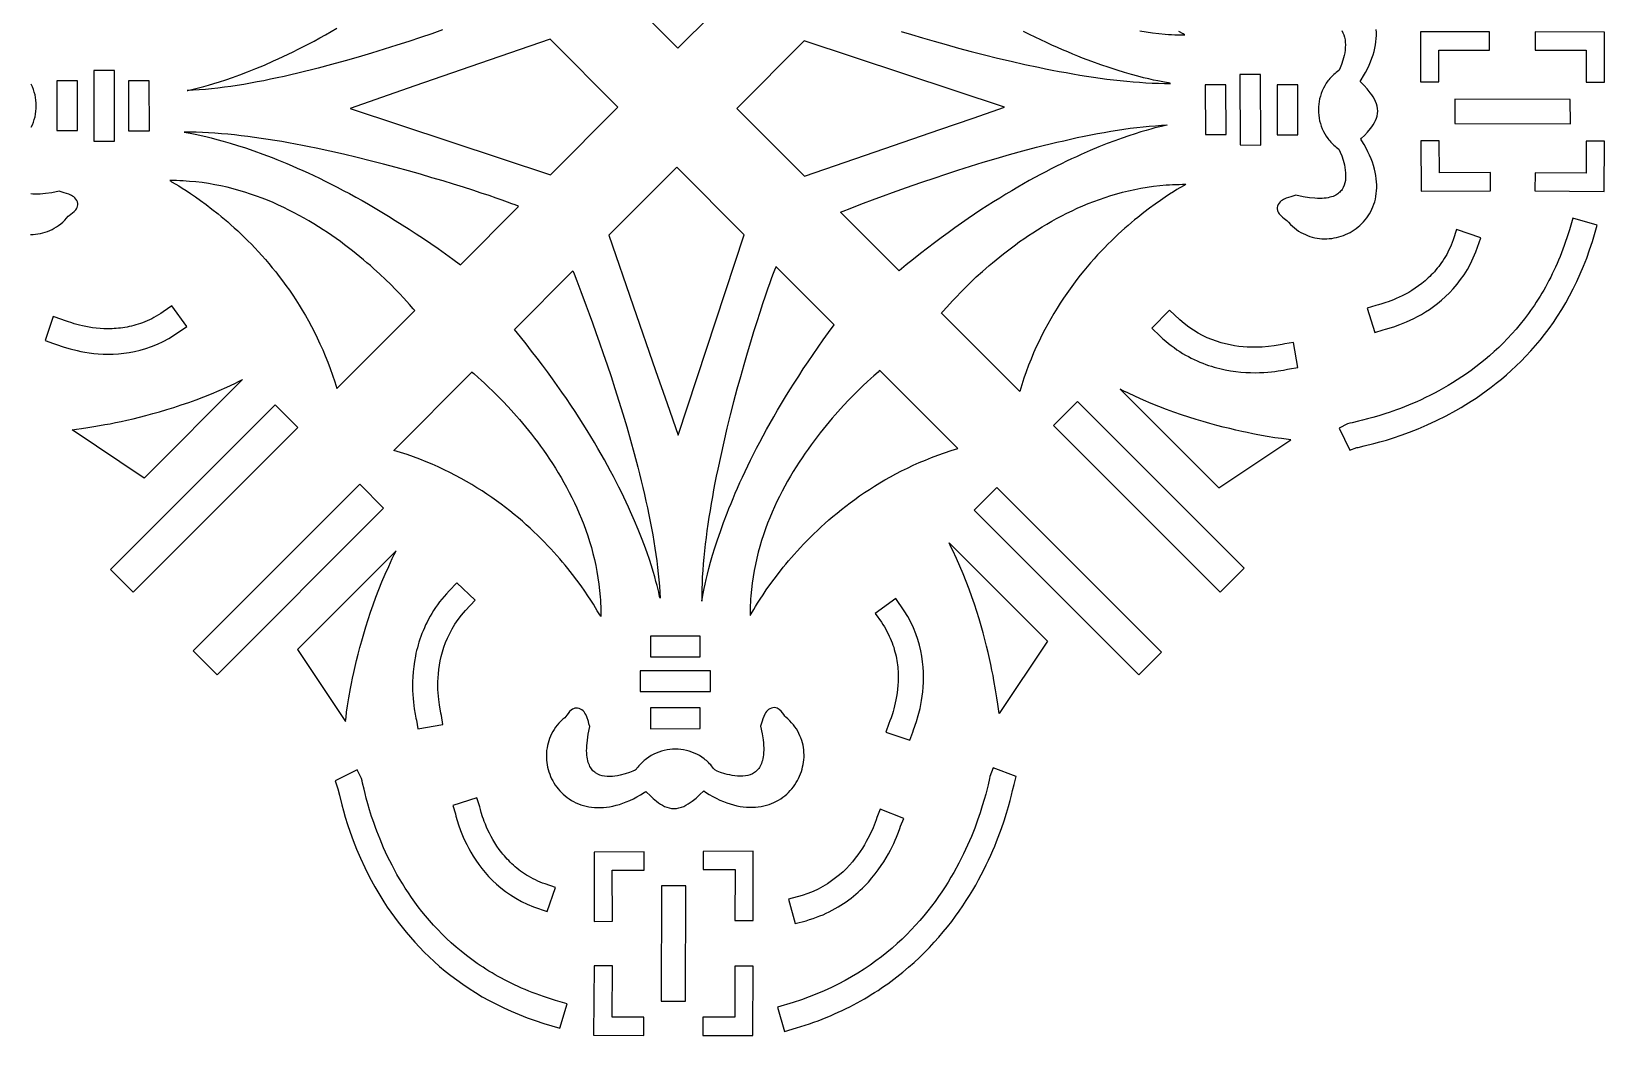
# Model space of a CAD drawing. Extents: x -410 to 410, y -1070 to 1070.
# Drawn here: x -109 to 156.5, y -156.5 to 12.9 of the extents above; entities that cross this region are included whole.
import ezdxf

# ---------------------------------------------------------------- set-up
doc = ezdxf.new("R2010")
doc.units = 0
doc.header["$MEASUREMENT"] = 0
doc.layers.add('LAYER_1', color=18, linetype='CONTINUOUS')

msp = doc.modelspace()

# ---------------------------------------------------------------- linework, layer by layer
at = {"layer": 'LAYER_1'}
for points in [[(-11.29, 21.41), (0.1, 10.03), (11.55, 21.48), (7.45, 33.41), (3.69, 44.29), (1.74, 49.9), (-0.12, 55.22)], [(-21.41, -11.29), (-10.03, 0.1), (-21.48, 11.55), (-33.41, 7.45), (-44.29, 3.69), (-49.9, 1.74), (-55.22, -0.12)], [(21.41, 11.29), (10.03, -0.1), (21.48, -11.55), (33.41, -7.45), (44.29, -3.69), (49.9, -1.74), (55.22, 0.12)], [(137.08, 9.73), (137.07, 12.81), (125.39, 12.82), (125.42, 4.36), (128.49, 4.36), (128.48, 9.74)], [(156.46, 12.76), (144.78, 12.79), (144.78, 9.72), (153.39, 9.69), (153.39, 4.31), (156.47, 4.3)], [(-98.44, -5.61), (-94.95, -5.61), (-94.97, 6.27), (-98.46, 6.28)], [(98.44, 5.61), (94.95, 5.61), (94.97, -6.27), (98.46, -6.28)], [(-101.23, 4.54), (-104.73, 4.55), (-104.71, -3.85), (-101.22, -3.86)], [(-92.59, -3.88), (-89.09, -3.88), (-89.11, 4.52), (-92.6, 4.52)], [(92.59, 3.88), (89.09, 3.88), (89.11, -4.52), (92.6, -4.52)], [(101.23, -4.54), (104.73, -4.55), (104.71, 3.85), (101.22, 3.86)], [(131.22, -2.67), (150.7, -2.71), (150.69, 1.39), (131.21, 1.43)], [(-83.21, -4.12), (-83.11, -4.14), (-82.91, -4.18), (-82.19, -4.31), (-81.07, -4.53), (-80.37, -4.68), (-79.57, -4.86), (-78.67, -5.07), (-77.69, -5.33), (-76.62, -5.62), (-75.45, -5.96), (-74.21, -6.34), (-72.87, -6.77), (-71.46, -7.26), (-69.96, -7.8), (-68.39, -8.39), (-67.58, -8.72), (-66.74, -9.06), (-65.89, -9.41), (-65.02, -9.78), (-64.13, -10.17), (-63.22, -10.57), (-62.29, -11), (-61.35, -11.44), (-60.39, -11.9), (-59.41, -12.37), (-58.41, -12.87), (-57.4, -13.39), (-56.38, -13.93), (-55.33, -14.48), (-54.27, -15.06), (-53.19, -15.66), (-52.1, -16.28), (-51, -16.92), (-49.87, -17.59), (-48.74, -18.28), (-47.59, -18.99), (-46.42, -19.72), (-45.24, -20.48), (-44.05, -21.26), (-42.84, -22.07), (-41.62, -22.9), (-40.38, -23.75), (-39.14, -24.64), (-37.88, -25.54), (-36.6, -26.48), (-26.78, -16.65), (-26.98, -16.55), (-27.37, -16.39), (-27.93, -16.18), (-28.66, -15.91), (-29.55, -15.59), (-30.59, -15.22), (-31.77, -14.82), (-33.09, -14.38), (-34.53, -13.91), (-36.09, -13.41), (-37.77, -12.88), (-39.54, -12.34), (-41.4, -11.79), (-43.35, -11.22), (-45.37, -10.65), (-47.46, -10.07), (-49.61, -9.5), (-51.81, -8.93), (-54.05, -8.38), (-56.33, -7.84), (-58.63, -7.32), (-60.95, -6.82), (-62.11, -6.58), (-63.27, -6.35), (-64.44, -6.13), (-65.6, -5.92), (-66.76, -5.71), (-67.92, -5.52), (-69.07, -5.33), (-70.22, -5.16), (-71.36, -5), (-72.5, -4.85), (-73.62, -4.71), (-74.74, -4.58), (-75.85, -4.47), (-76.94, -4.38), (-78.02, -4.29), (-79.09, -4.22), (-80.15, -4.17), (-81.18, -4.14), (-82.21, -4.12)], [(82.69, -2.9), (82.6, -2.93), (82.4, -2.98), (81.69, -3.14), (80.58, -3.41), (79.89, -3.6), (79.1, -3.82), (78.22, -4.07), (77.25, -4.37), (76.19, -4.72), (75.05, -5.11), (73.82, -5.55), (72.52, -6.05), (71.13, -6.6), (69.67, -7.21), (68.13, -7.89), (67.34, -8.25), (66.52, -8.63), (65.69, -9.02), (64.84, -9.43), (63.97, -9.86), (63.09, -10.31), (62.19, -10.78), (61.27, -11.26), (60.34, -11.77), (59.39, -12.29), (58.42, -12.84), (57.44, -13.4), (56.45, -13.99), (55.43, -14.6), (54.41, -15.22), (53.37, -15.88), (52.31, -16.55), (51.24, -17.24), (50.16, -17.96), (49.06, -18.7), (47.95, -19.47), (46.83, -20.26), (45.7, -21.07), (44.55, -21.91), (43.39, -22.77), (42.21, -23.66), (41.03, -24.58), (39.83, -25.52), (38.63, -26.48), (37.41, -27.48), (27.51, -17.61), (27.99, -17.43), (29.17, -16.97), (30.99, -16.27), (33.39, -15.37), (34.78, -14.86), (36.29, -14.31), (37.91, -13.73), (39.63, -13.12), (41.44, -12.49), (43.34, -11.85), (45.32, -11.19), (47.36, -10.53), (49.47, -9.86), (51.62, -9.2), (53.83, -8.54), (56.06, -7.9), (58.33, -7.27), (60.61, -6.67), (61.76, -6.38), (62.91, -6.09), (64.06, -5.82), (65.21, -5.55), (66.35, -5.29), (67.5, -5.04), (68.64, -4.8), (69.78, -4.57), (70.91, -4.35), (72.03, -4.15), (73.15, -3.95), (74.26, -3.78), (75.36, -3.61), (76.44, -3.46), (77.52, -3.32), (78.59, -3.21), (79.63, -3.1), (80.67, -3.02), (81.69, -2.95)], [(128.56, -5.59), (125.49, -5.6), (125.55, -14.06), (137.23, -14.02), (137.21, -10.94), (128.6, -10.97)], [(144.74, -10.96), (144.73, -14.03), (156.41, -14.12), (156.44, -5.66), (153.36, -5.64), (153.35, -11.02)], [(11.29, -21.41), (-0.1, -10.03), (-11.55, -21.48), (-7.45, -33.41), (-3.69, -44.29), (-1.74, -49.9), (0.12, -55.22)], [(-57.47, -47.34), (-44.3, -34.18), (-44.39, -34.09), (-44.57, -33.89), (-45.21, -33.17), (-45.67, -32.66), (-46.22, -32.06), (-46.85, -31.39), (-47.57, -30.64), (-48.37, -29.83), (-49.25, -28.97), (-50.22, -28.06), (-51.26, -27.11), (-51.8, -26.63), (-52.37, -26.13), (-52.96, -25.64), (-53.56, -25.13), (-54.18, -24.63), (-54.82, -24.12), (-55.48, -23.6), (-56.16, -23.09), (-56.85, -22.58), (-57.56, -22.07), (-58.28, -21.56), (-59.03, -21.06), (-59.79, -20.56), (-60.56, -20.06), (-61.35, -19.57), (-62.16, -19.09), (-62.98, -18.61), (-63.82, -18.15), (-64.67, -17.7), (-65.54, -17.25), (-66.42, -16.82), (-67.31, -16.4), (-68.22, -16), (-69.15, -15.61), (-70.08, -15.24), (-71.04, -14.89), (-72, -14.55), (-72.98, -14.23), (-73.97, -13.93), (-74.97, -13.66), (-75.98, -13.4), (-77.01, -13.17), (-78.05, -12.97), (-79.1, -12.79), (-80.16, -12.63), (-81.23, -12.5), (-82.32, -12.41), (-82.86, -12.37), (-83.41, -12.33), (-83.96, -12.31), (-84.52, -12.29), (-85.07, -12.29), (-85.63, -12.29), (-85.55, -12.35), (-85.35, -12.47), (-84.64, -12.89), (-84.14, -13.19), (-83.56, -13.55), (-82.89, -13.98), (-82.14, -14.47), (-81.33, -15.02), (-80.45, -15.64), (-79.51, -16.32), (-78.53, -17.08), (-77.49, -17.89), (-76.96, -18.33), (-76.42, -18.78), (-75.87, -19.25), (-75.32, -19.74), (-74.76, -20.24), (-74.19, -20.76), (-73.61, -21.3), (-73.04, -21.86), (-72.45, -22.43), (-71.87, -23.03), (-71.28, -23.64), (-70.69, -24.27), (-70.11, -24.92), (-69.52, -25.58), (-68.93, -26.27), (-68.35, -26.97), (-67.76, -27.69), (-67.18, -28.43), (-66.61, -29.19), (-66.04, -29.97), (-65.47, -30.77), (-64.91, -31.58), (-64.36, -32.42), (-63.82, -33.27), (-63.28, -34.15), (-62.76, -35.04), (-62.24, -35.96), (-61.74, -36.89), (-61.24, -37.85), (-60.76, -38.82), (-60.3, -39.81), (-59.84, -40.83), (-59.41, -41.86), (-58.98, -42.92), (-58.58, -43.99), (-58.19, -45.09), (-57.82, -46.2)], [(57.78, -47.85), (44.56, -34.63), (44.65, -34.55), (44.83, -34.35), (45.47, -33.63), (45.93, -33.12), (46.47, -32.53), (47.1, -31.86), (47.82, -31.11), (48.62, -30.31), (49.5, -29.45), (50.45, -28.54), (51.49, -27.6), (52.04, -27.12), (52.6, -26.63), (53.19, -26.13), (53.79, -25.63), (54.41, -25.12), (55.05, -24.62), (55.7, -24.11), (56.37, -23.6), (57.06, -23.09), (57.77, -22.58), (58.5, -22.08), (59.24, -21.57), (59.99, -21.08), (60.77, -20.58), (61.55, -20.1), (62.36, -19.62), (63.18, -19.15), (64.01, -18.69), (64.86, -18.24), (65.73, -17.8), (66.61, -17.37), (67.5, -16.96), (68.41, -16.56), (69.33, -16.17), (70.27, -15.8), (71.22, -15.45), (72.18, -15.12), (73.16, -14.81), (74.15, -14.51), (75.15, -14.24), (76.16, -13.99), (77.19, -13.77), (78.23, -13.56), (79.27, -13.39), (80.34, -13.24), (81.41, -13.11), (82.49, -13.02), (83.04, -12.98), (83.59, -12.95), (84.14, -12.93), (84.69, -12.92), (85.25, -12.91), (85.81, -12.91), (85.72, -12.98), (85.53, -13.1), (84.82, -13.51), (84.32, -13.81), (83.73, -14.17), (83.07, -14.6), (82.32, -15.08), (81.51, -15.63), (80.64, -16.25), (79.7, -16.93), (78.72, -17.67), (77.69, -18.49), (77.16, -18.92), (76.62, -19.37), (76.08, -19.84), (75.52, -20.32), (74.96, -20.82), (74.4, -21.34), (73.82, -21.88), (73.25, -22.44), (72.67, -23.01), (72.09, -23.6), (71.5, -24.21), (70.92, -24.83), (70.33, -25.48), (69.75, -26.14), (69.16, -26.82), (68.58, -27.53), (68, -28.24), (67.42, -28.98), (66.85, -29.74), (66.28, -30.52), (65.72, -31.31), (65.17, -32.13), (64.62, -32.96), (64.08, -33.81), (63.55, -34.69), (63.02, -35.58), (62.51, -36.49), (62.01, -37.42), (61.52, -38.37), (61.05, -39.35), (60.58, -40.34), (60.13, -41.35), (59.7, -42.38), (59.28, -43.44), (58.88, -44.51), (58.5, -45.6), (58.13, -46.72)], [(111.68, -54.01), (113.5, -57.75), (114.69, -57.32), (114.89, -57.27), (115.93, -57.03), (117.54, -56.64), (118.55, -56.36), (119.66, -56.04), (120.87, -55.66), (122.17, -55.22), (123.56, -54.71), (125.02, -54.13), (126.55, -53.48), (128.13, -52.75), (129.75, -51.94), (131.4, -51.04), (132.25, -50.55), (133.09, -50.04), (133.94, -49.51), (134.8, -48.95), (135.65, -48.36), (136.5, -47.75), (137.36, -47.12), (138.21, -46.46), (139.06, -45.77), (139.9, -45.05), (140.74, -44.3), (141.57, -43.52), (142.4, -42.72), (143.21, -41.88), (144.01, -41.01), (144.81, -40.12), (145.59, -39.18), (146.35, -38.22), (147.1, -37.23), (147.83, -36.2), (148.55, -35.13), (149.24, -34.04), (149.92, -32.91), (150.57, -31.74), (151.2, -30.53), (151.8, -29.3), (152.38, -28.02), (152.94, -26.71), (153.46, -25.36), (153.96, -23.97), (154.43, -22.54), (155.24, -19.81), (151.12, -18.6), (150.54, -20.58), (150.34, -21.25), (150.13, -21.91), (149.91, -22.57), (149.68, -23.21), (149.45, -23.84), (149.21, -24.47), (148.97, -25.08), (148.72, -25.69), (148.46, -26.29), (148.2, -26.88), (147.93, -27.46), (147.66, -28.03), (147.38, -28.59), (147.09, -29.14), (146.8, -29.69), (146.51, -30.23), (146.21, -30.75), (145.9, -31.27), (145.59, -31.79), (145.28, -32.29), (144.96, -32.78), (144.64, -33.27), (144.31, -33.75), (143.98, -34.22), (143.65, -34.68), (142.96, -35.6), (142.26, -36.47), (141.55, -37.32), (140.83, -38.14), (140.1, -38.93), (139.36, -39.69), (138.61, -40.42), (137.85, -41.13), (137.08, -41.81), (136.31, -42.47), (135.54, -43.1), (134.76, -43.71), (133.97, -44.29), (133.19, -44.85), (132.41, -45.39), (131.62, -45.9), (130.84, -46.39), (130.06, -46.86), (129.29, -47.31), (128.52, -47.73), (127.76, -48.14), (127, -48.53), (126.26, -48.89), (125.52, -49.24), (124.79, -49.57), (124.08, -49.88), (123.38, -50.17), (122.7, -50.45), (122.03, -50.71), (121.37, -50.95), (120.74, -51.18), (120.12, -51.39), (119.54, -51.59), (118.4, -51.94), (117.37, -52.24), (116.45, -52.49), (115.63, -52.7), (114.94, -52.87), (113.89, -53.11), (113.5, -53.2), (113.12, -53.32)], [(131.5, -20.55), (130.91, -22.29), (130.75, -22.73), (130.58, -23.15), (130.41, -23.56), (130.22, -23.96), (130.03, -24.35), (129.83, -24.72), (129.62, -25.09), (129.41, -25.44), (129.19, -25.79), (128.96, -26.12), (128.73, -26.44), (128.5, -26.76), (128.25, -27.06), (128.01, -27.36), (127.76, -27.65), (127.5, -27.93), (127.24, -28.2), (126.98, -28.46), (126.72, -28.71), (126.45, -28.95), (126.18, -29.19), (125.91, -29.42), (125.64, -29.63), (125.08, -30.06), (124.52, -30.44), (123.97, -30.8), (123.42, -31.13), (122.88, -31.43), (122.34, -31.71), (121.83, -31.96), (121.32, -32.19), (120.84, -32.39), (120.39, -32.57), (119.96, -32.72), (119.57, -32.86), (118.87, -33.08), (118.33, -33.23), (117.89, -33.35), (116.4, -33.81), (117.69, -37.9), (119.09, -37.46), (119.48, -37.36), (120.92, -36.92), (121.92, -36.57), (123.04, -36.12), (123.65, -35.84), (124.27, -35.54), (124.91, -35.21), (125.57, -34.84), (126.24, -34.44), (126.92, -34), (127.61, -33.52), (128.29, -33.01), (128.97, -32.45), (129.64, -31.85), (130.31, -31.2), (130.95, -30.51), (131.58, -29.77), (132.19, -28.98), (132.77, -28.15), (133.32, -27.26), (133.84, -26.32), (134.32, -25.32), (134.75, -24.28), (135.58, -21.94)], [(-2.9, -82.69), (-2.93, -82.6), (-2.98, -82.4), (-3.14, -81.69), (-3.41, -80.58), (-3.6, -79.89), (-3.82, -79.1), (-4.07, -78.22), (-4.37, -77.25), (-4.72, -76.19), (-5.11, -75.05), (-5.55, -73.82), (-6.05, -72.52), (-6.6, -71.13), (-7.21, -69.67), (-7.89, -68.13), (-8.25, -67.34), (-8.63, -66.52), (-9.02, -65.69), (-9.43, -64.84), (-9.86, -63.97), (-10.31, -63.09), (-10.78, -62.19), (-11.26, -61.27), (-11.77, -60.34), (-12.29, -59.39), (-12.84, -58.42), (-13.4, -57.44), (-13.99, -56.45), (-14.6, -55.43), (-15.22, -54.41), (-15.88, -53.37), (-16.55, -52.31), (-17.24, -51.24), (-17.96, -50.16), (-18.7, -49.06), (-19.47, -47.95), (-20.26, -46.83), (-21.07, -45.7), (-21.91, -44.55), (-22.77, -43.39), (-23.66, -42.21), (-24.58, -41.03), (-25.52, -39.83), (-26.48, -38.63), (-27.48, -37.41), (-17.61, -27.51), (-17.43, -27.99), (-16.97, -29.17), (-16.27, -30.99), (-15.37, -33.39), (-14.86, -34.78), (-14.31, -36.29), (-13.73, -37.91), (-13.12, -39.63), (-12.49, -41.44), (-11.85, -43.34), (-11.19, -45.32), (-10.53, -47.36), (-9.86, -49.47), (-9.2, -51.62), (-8.54, -53.83), (-7.9, -56.06), (-7.27, -58.33), (-6.67, -60.61), (-6.38, -61.76), (-6.09, -62.91), (-5.82, -64.06), (-5.55, -65.21), (-5.29, -66.35), (-5.04, -67.5), (-4.8, -68.64), (-4.57, -69.78), (-4.35, -70.91), (-4.15, -72.03), (-3.95, -73.15), (-3.78, -74.26), (-3.61, -75.36), (-3.46, -76.44), (-3.32, -77.52), (-3.21, -78.59), (-3.1, -79.63), (-3.02, -80.67), (-2.95, -81.69)], [(4.12, -83.21), (4.14, -83.11), (4.18, -82.91), (4.31, -82.19), (4.53, -81.07), (4.68, -80.37), (4.86, -79.57), (5.07, -78.67), (5.33, -77.69), (5.62, -76.62), (5.96, -75.45), (6.34, -74.21), (6.77, -72.87), (7.26, -71.46), (7.8, -69.96), (8.39, -68.39), (8.72, -67.58), (9.06, -66.74), (9.41, -65.89), (9.78, -65.02), (10.17, -64.13), (10.57, -63.22), (11, -62.29), (11.44, -61.35), (11.9, -60.39), (12.37, -59.41), (12.87, -58.41), (13.39, -57.4), (13.93, -56.38), (14.48, -55.33), (15.06, -54.27), (15.66, -53.19), (16.28, -52.1), (16.92, -51), (17.59, -49.87), (18.28, -48.74), (18.99, -47.59), (19.72, -46.42), (20.48, -45.24), (21.26, -44.05), (22.07, -42.84), (22.9, -41.62), (23.75, -40.38), (24.64, -39.14), (25.54, -37.88), (26.48, -36.6), (16.65, -26.78), (16.55, -26.98), (16.39, -27.37), (16.18, -27.93), (15.91, -28.66), (15.59, -29.55), (15.22, -30.59), (14.82, -31.77), (14.38, -33.09), (13.91, -34.53), (13.41, -36.09), (12.88, -37.77), (12.34, -39.54), (11.79, -41.4), (11.22, -43.35), (10.65, -45.37), (10.07, -47.46), (9.5, -49.61), (8.93, -51.81), (8.38, -54.05), (7.84, -56.33), (7.32, -58.63), (6.82, -60.95), (6.58, -62.11), (6.35, -63.27), (6.13, -64.44), (5.92, -65.6), (5.71, -66.76), (5.52, -67.92), (5.33, -69.07), (5.16, -70.22), (5, -71.36), (4.85, -72.5), (4.71, -73.62), (4.58, -74.74), (4.47, -75.85), (4.38, -76.94), (4.29, -78.02), (4.22, -79.09), (4.17, -80.15), (4.14, -81.18), (4.12, -82.21)], [(-103.49, -40.37), (-102.47, -40.67), (-101.3, -40.96), (-100.64, -41.1), (-99.96, -41.22), (-99.24, -41.33), (-98.49, -41.42), (-97.71, -41.49), (-96.9, -41.54), (-96.06, -41.55), (-95.21, -41.54), (-94.32, -41.49), (-93.43, -41.4), (-92.51, -41.27), (-91.58, -41.09), (-90.63, -40.87), (-89.67, -40.59), (-88.71, -40.25), (-87.74, -39.86), (-86.77, -39.41), (-85.8, -38.89), (-84.83, -38.3), (-82.79, -36.89), (-85.28, -33.38), (-86.78, -34.44), (-87.17, -34.7), (-87.55, -34.94), (-87.94, -35.17), (-88.32, -35.38), (-88.7, -35.58), (-89.09, -35.76), (-89.47, -35.94), (-89.85, -36.1), (-90.23, -36.25), (-90.61, -36.38), (-90.99, -36.51), (-91.37, -36.62), (-91.74, -36.73), (-92.12, -36.82), (-92.49, -36.91), (-92.86, -36.98), (-93.23, -37.05), (-93.59, -37.1), (-93.96, -37.15), (-94.32, -37.19), (-94.67, -37.22), (-95.03, -37.25), (-95.37, -37.26), (-96.08, -37.27), (-96.76, -37.26), (-97.42, -37.22), (-98.06, -37.17), (-98.67, -37.09), (-99.27, -37), (-99.84, -36.9), (-100.38, -36.79), (-100.88, -36.67), (-101.36, -36.54), (-101.8, -36.42), (-102.19, -36.3), (-102.9, -36.06), (-103.42, -35.87), (-103.85, -35.7), (-105.33, -35.2), (-106.68, -39.26), (-105.29, -39.73), (-104.91, -39.87)], [(83.07, -34.13), (80.1, -37.18), (81.49, -38.52), (81.95, -38.95), (82.41, -39.35), (82.88, -39.74), (83.35, -40.11), (83.83, -40.46), (84.31, -40.8), (84.79, -41.12), (85.27, -41.42), (85.76, -41.71), (86.24, -41.97), (86.73, -42.23), (87.22, -42.47), (87.7, -42.69), (88.19, -42.9), (88.67, -43.1), (89.16, -43.28), (89.64, -43.45), (90.12, -43.6), (90.59, -43.74), (91.07, -43.87), (91.53, -43.99), (92, -44.1), (92.47, -44.2), (93.37, -44.36), (94.25, -44.49), (95.11, -44.58), (95.95, -44.64), (96.75, -44.67), (97.52, -44.68), (98.26, -44.67), (98.96, -44.64), (99.63, -44.59), (100.25, -44.53), (100.83, -44.46), (101.37, -44.39), (102.27, -44.24), (102.95, -44.11), (103.31, -44.03), (104.72, -43.8), (104, -39.58), (102.5, -39.82), (102.09, -39.91), (100.72, -40.16), (99.79, -40.27), (98.69, -40.36), (98.11, -40.39), (97.49, -40.4), (96.84, -40.39), (96.17, -40.37), (95.47, -40.32), (94.76, -40.24), (94.03, -40.14), (93.29, -40), (92.53, -39.83), (91.76, -39.63), (90.99, -39.39), (90.21, -39.11), (89.43, -38.78), (88.65, -38.41), (87.87, -37.99), (87.09, -37.52), (86.32, -36.99), (85.55, -36.41), (84.8, -35.77)], [(-47.85, -57.78), (-34.63, -44.56), (-34.55, -44.65), (-34.35, -44.83), (-33.63, -45.47), (-33.12, -45.93), (-32.53, -46.47), (-31.86, -47.1), (-31.11, -47.82), (-30.31, -48.62), (-29.45, -49.5), (-28.54, -50.45), (-27.6, -51.49), (-27.12, -52.04), (-26.63, -52.6), (-26.13, -53.19), (-25.63, -53.79), (-25.12, -54.41), (-24.62, -55.05), (-24.11, -55.7), (-23.6, -56.37), (-23.09, -57.06), (-22.58, -57.77), (-22.08, -58.5), (-21.57, -59.24), (-21.08, -59.99), (-20.58, -60.77), (-20.1, -61.55), (-19.62, -62.36), (-19.15, -63.18), (-18.69, -64.01), (-18.24, -64.86), (-17.8, -65.73), (-17.37, -66.61), (-16.96, -67.5), (-16.56, -68.41), (-16.17, -69.33), (-15.8, -70.27), (-15.45, -71.22), (-15.12, -72.18), (-14.81, -73.16), (-14.51, -74.15), (-14.24, -75.15), (-13.99, -76.16), (-13.77, -77.19), (-13.56, -78.23), (-13.39, -79.27), (-13.24, -80.34), (-13.11, -81.41), (-13.02, -82.49), (-12.98, -83.04), (-12.95, -83.59), (-12.93, -84.14), (-12.92, -84.69), (-12.91, -85.25), (-12.91, -85.81), (-12.98, -85.72), (-13.1, -85.53), (-13.51, -84.82), (-13.81, -84.32), (-14.17, -83.73), (-14.6, -83.07), (-15.08, -82.32), (-15.63, -81.51), (-16.25, -80.64), (-16.93, -79.7), (-17.67, -78.72), (-18.49, -77.69), (-18.92, -77.16), (-19.37, -76.62), (-19.84, -76.08), (-20.32, -75.52), (-20.82, -74.96), (-21.34, -74.4), (-21.88, -73.82), (-22.44, -73.25), (-23.01, -72.67), (-23.6, -72.09), (-24.21, -71.5), (-24.83, -70.92), (-25.48, -70.33), (-26.14, -69.75), (-26.82, -69.16), (-27.53, -68.58), (-28.24, -68), (-28.98, -67.42), (-29.74, -66.85), (-30.52, -66.28), (-31.31, -65.72), (-32.13, -65.17), (-32.96, -64.62), (-33.81, -64.08), (-34.69, -63.55), (-35.58, -63.02), (-36.49, -62.51), (-37.42, -62.01), (-38.37, -61.52), (-39.35, -61.05), (-40.34, -60.58), (-41.35, -60.13), (-42.38, -59.7), (-43.44, -59.28), (-44.51, -58.88), (-45.6, -58.5), (-46.72, -58.13)], [(47.34, -57.47), (34.18, -44.3), (34.09, -44.39), (33.89, -44.57), (33.17, -45.21), (32.66, -45.67), (32.06, -46.22), (31.39, -46.85), (30.64, -47.57), (29.83, -48.37), (28.97, -49.25), (28.06, -50.22), (27.11, -51.26), (26.63, -51.8), (26.13, -52.37), (25.64, -52.96), (25.13, -53.56), (24.63, -54.18), (24.12, -54.82), (23.6, -55.48), (23.09, -56.16), (22.58, -56.85), (22.07, -57.56), (21.56, -58.28), (21.06, -59.03), (20.56, -59.79), (20.06, -60.56), (19.57, -61.35), (19.09, -62.16), (18.61, -62.98), (18.15, -63.82), (17.7, -64.67), (17.25, -65.54), (16.82, -66.42), (16.4, -67.31), (16, -68.22), (15.61, -69.15), (15.24, -70.08), (14.89, -71.04), (14.55, -72), (14.23, -72.98), (13.93, -73.97), (13.66, -74.97), (13.4, -75.98), (13.17, -77.01), (12.97, -78.05), (12.79, -79.1), (12.63, -80.16), (12.5, -81.23), (12.41, -82.32), (12.37, -82.86), (12.33, -83.41), (12.31, -83.96), (12.29, -84.52), (12.29, -85.07), (12.29, -85.63), (12.35, -85.55), (12.47, -85.35), (12.89, -84.64), (13.19, -84.14), (13.55, -83.56), (13.98, -82.89), (14.47, -82.14), (15.02, -81.33), (15.64, -80.45), (16.32, -79.51), (17.08, -78.53), (17.89, -77.49), (18.33, -76.96), (18.78, -76.42), (19.25, -75.87), (19.74, -75.32), (20.24, -74.76), (20.76, -74.19), (21.3, -73.61), (21.86, -73.04), (22.43, -72.45), (23.03, -71.87), (23.64, -71.28), (24.27, -70.69), (24.92, -70.11), (25.58, -69.52), (26.27, -68.93), (26.97, -68.35), (27.69, -67.76), (28.43, -67.18), (29.19, -66.61), (29.97, -66.04), (30.77, -65.47), (31.58, -64.91), (32.42, -64.36), (33.27, -63.82), (34.15, -63.28), (35.04, -62.76), (35.96, -62.24), (36.89, -61.74), (37.85, -61.24), (38.82, -60.76), (39.81, -60.3), (40.83, -59.84), (41.86, -59.41), (42.92, -58.98), (43.99, -58.58), (45.09, -58.19), (46.2, -57.82)], [(-102.14, -54.3), (-101.39, -54.2), (-100.57, -54.09), (-99.49, -53.93), (-98.15, -53.72), (-96.59, -53.44), (-95.73, -53.28), (-94.83, -53.1), (-93.88, -52.9), (-92.88, -52.68), (-91.85, -52.44), (-90.78, -52.18), (-89.67, -51.9), (-88.53, -51.59), (-87.37, -51.27), (-86.17, -50.91), (-84.96, -50.53), (-83.72, -50.13), (-82.46, -49.7), (-81.19, -49.24), (-79.9, -48.75), (-78.61, -48.23), (-77.31, -47.68), (-76, -47.1), (-74.69, -46.49), (-74.04, -46.17), (-73.38, -45.85), (-89.98, -62.45)], [(103.51, -56.01), (102.76, -55.91), (101.94, -55.8), (100.85, -55.64), (99.52, -55.42), (97.95, -55.14), (97.1, -54.97), (96.19, -54.79), (95.24, -54.59), (94.24, -54.36), (93.21, -54.12), (92.14, -53.85), (91.03, -53.57), (89.89, -53.26), (88.72, -52.92), (87.53, -52.56), (86.31, -52.18), (85.07, -51.77), (83.81, -51.33), (82.54, -50.87), (81.25, -50.37), (79.95, -49.85), (78.65, -49.3), (77.34, -48.71), (76.03, -48.1), (75.37, -47.78), (74.71, -47.45), (91.38, -64.11)], [(-95.66, -77.86), (-91.82, -81.7), (-64.05, -53.93), (-67.88, -50.09)], [(91.6, -81.7), (95.64, -77.66), (67.54, -49.56), (63.5, -53.6)], [(-81.7, -91.6), (-77.66, -95.64), (-49.56, -67.54), (-53.6, -63.5)], [(77.86, -95.66), (81.7, -91.82), (53.93, -64.05), (50.09, -67.88)], [(54.3, -102.14), (54.2, -101.39), (54.09, -100.57), (53.93, -99.49), (53.72, -98.15), (53.44, -96.59), (53.28, -95.73), (53.1, -94.83), (52.9, -93.88), (52.68, -92.88), (52.44, -91.85), (52.18, -90.78), (51.9, -89.67), (51.59, -88.53), (51.27, -87.37), (50.91, -86.17), (50.53, -84.96), (50.13, -83.72), (49.7, -82.46), (49.24, -81.19), (48.75, -79.9), (48.23, -78.61), (47.68, -77.31), (47.1, -76), (46.49, -74.69), (46.17, -74.04), (45.85, -73.38), (62.45, -89.98)], [(-56.01, -103.51), (-55.91, -102.76), (-55.8, -101.94), (-55.64, -100.85), (-55.42, -99.52), (-55.14, -97.95), (-54.97, -97.1), (-54.79, -96.19), (-54.59, -95.24), (-54.36, -94.24), (-54.12, -93.21), (-53.85, -92.14), (-53.57, -91.03), (-53.26, -89.89), (-52.92, -88.72), (-52.56, -87.53), (-52.18, -86.31), (-51.77, -85.07), (-51.33, -83.81), (-50.87, -82.54), (-50.37, -81.25), (-49.85, -79.95), (-49.3, -78.65), (-48.71, -77.34), (-48.1, -76.03), (-47.78, -75.37), (-47.45, -74.71), (-64.11, -91.38)], [(-34.13, -83.07), (-37.18, -80.1), (-38.52, -81.49), (-38.95, -81.95), (-39.35, -82.41), (-39.74, -82.88), (-40.11, -83.35), (-40.46, -83.83), (-40.8, -84.31), (-41.12, -84.79), (-41.42, -85.27), (-41.71, -85.76), (-41.97, -86.24), (-42.23, -86.73), (-42.47, -87.22), (-42.69, -87.7), (-42.9, -88.19), (-43.1, -88.67), (-43.28, -89.16), (-43.45, -89.64), (-43.6, -90.12), (-43.74, -90.59), (-43.87, -91.07), (-43.99, -91.53), (-44.1, -92), (-44.2, -92.47), (-44.36, -93.37), (-44.49, -94.25), (-44.58, -95.11), (-44.64, -95.95), (-44.67, -96.75), (-44.68, -97.52), (-44.67, -98.26), (-44.64, -98.96), (-44.59, -99.63), (-44.53, -100.25), (-44.46, -100.83), (-44.39, -101.37), (-44.24, -102.27), (-44.11, -102.95), (-44.03, -103.31), (-43.8, -104.72), (-39.58, -104), (-39.82, -102.5), (-39.91, -102.09), (-40.16, -100.72), (-40.27, -99.79), (-40.36, -98.69), (-40.39, -98.11), (-40.4, -97.49), (-40.39, -96.84), (-40.37, -96.17), (-40.32, -95.47), (-40.24, -94.76), (-40.14, -94.03), (-40, -93.29), (-39.83, -92.53), (-39.63, -91.76), (-39.39, -90.99), (-39.11, -90.21), (-38.78, -89.43), (-38.41, -88.65), (-37.99, -87.87), (-37.52, -87.09), (-36.99, -86.32), (-36.41, -85.55), (-35.77, -84.8)], [(40.37, -103.49), (40.67, -102.47), (40.96, -101.3), (41.1, -100.64), (41.22, -99.96), (41.33, -99.24), (41.42, -98.49), (41.49, -97.71), (41.54, -96.9), (41.55, -96.06), (41.54, -95.21), (41.49, -94.32), (41.4, -93.43), (41.27, -92.51), (41.09, -91.58), (40.87, -90.63), (40.59, -89.67), (40.25, -88.71), (39.86, -87.74), (39.41, -86.77), (38.89, -85.8), (38.3, -84.83), (36.89, -82.79), (33.38, -85.28), (34.44, -86.78), (34.7, -87.17), (34.94, -87.55), (35.17, -87.94), (35.38, -88.32), (35.58, -88.7), (35.76, -89.09), (35.94, -89.47), (36.1, -89.85), (36.25, -90.23), (36.38, -90.61), (36.51, -90.99), (36.62, -91.37), (36.73, -91.74), (36.82, -92.12), (36.91, -92.49), (36.98, -92.86), (37.05, -93.23), (37.1, -93.59), (37.15, -93.96), (37.19, -94.32), (37.22, -94.67), (37.25, -95.03), (37.26, -95.37), (37.27, -96.08), (37.26, -96.76), (37.22, -97.42), (37.17, -98.06), (37.09, -98.67), (37, -99.27), (36.9, -99.84), (36.79, -100.38), (36.67, -100.88), (36.54, -101.36), (36.42, -101.8), (36.3, -102.19), (36.06, -102.9), (35.87, -103.42), (35.7, -103.85), (35.2, -105.33), (39.26, -106.68), (39.73, -105.29), (39.87, -104.91)], [(3.88, -92.59), (3.88, -89.09), (-4.52, -89.11), (-4.52, -92.6)], [(5.61, -98.44), (5.61, -94.95), (-6.27, -94.97), (-6.28, -98.46)], [(19.06, -115.15), (19.34, -114.84), (19.6, -114.51), (19.84, -114.17), (20.06, -113.82), (20.27, -113.46), (20.46, -113.1), (20.64, -112.73), (20.79, -112.34), (20.93, -111.96), (21.05, -111.56), (21.15, -111.17), (21.24, -110.77), (21.3, -110.36), (21.35, -109.95), (21.38, -109.54), (21.38, -109.13), (21.37, -108.72), (21.34, -108.31), (21.28, -107.9), (21.21, -107.49), (21.12, -107.09), (21, -106.69), (20.86, -106.29), (20.7, -105.9), (20.52, -105.51), (20.32, -105.14), (20.09, -104.77), (19.85, -104.4), (19.58, -104.05), (19.28, -103.71), (18.97, -103.38), (18.63, -103.06), (18.31, -102.79), (18.16, -102.61), (17.97, -102.34), (17.5, -101.77), (17.21, -101.51), (17.03, -101.38), (16.84, -101.28), (16.62, -101.2), (16.39, -101.17), (16.14, -101.18), (15.89, -101.24), (15.63, -101.35), (15.41, -101.49), (15.21, -101.65), (15.04, -101.84), (14.9, -102.04), (14.77, -102.25), (14.58, -102.66), (14.44, -103.08), (14.32, -103.47), (14.05, -104.3), (14.32, -105.58), (14.48, -106.61), (14.53, -107.09), (14.56, -107.54), (14.58, -107.97), (14.58, -108.37), (14.57, -108.75), (14.54, -109.11), (14.49, -109.45), (14.44, -109.76), (14.37, -110.06), (14.29, -110.33), (14.2, -110.59), (14.1, -110.82), (13.99, -111.04), (13.87, -111.24), (13.75, -111.42), (13.61, -111.59), (13.47, -111.74), (13.32, -111.88), (13.17, -112.01), (13.01, -112.12), (12.66, -112.32), (12.29, -112.48), (11.89, -112.6), (11.48, -112.68), (11.05, -112.72), (10.61, -112.74), (10.16, -112.72), (9.72, -112.68), (9.28, -112.62), (8.84, -112.53), (8.43, -112.44), (8.03, -112.33), (7.31, -112.09), (6.74, -111.86), (6.35, -111.67), (6.27, -111.62), (6.11, -111.41), (5.96, -111.2), (5.79, -111), (5.63, -110.81), (5.45, -110.63), (5.28, -110.45), (5.1, -110.28), (4.91, -110.11), (4.72, -109.96), (4.53, -109.8), (4.13, -109.52), (3.72, -109.27), (3.3, -109.04), (2.87, -108.84), (2.43, -108.66), (1.98, -108.52), (1.53, -108.39), (1.07, -108.3), (0.6, -108.23), (0.13, -108.19), (-0.33, -108.18), (-0.8, -108.19), (-1.27, -108.23), (-1.74, -108.3), (-2.2, -108.39), (-2.65, -108.52), (-3.1, -108.66), (-3.55, -108.84), (-3.98, -109.04), (-4.4, -109.27), (-4.81, -109.52), (-5.21, -109.8), (-5.41, -109.95), (-5.6, -110.11), (-5.78, -110.28), (-5.96, -110.45), (-6.14, -110.63), (-6.32, -110.81), (-6.48, -111), (-6.65, -111.2), (-6.81, -111.4), (-6.96, -111.62), (-7.09, -111.69), (-7.5, -111.88), (-8.09, -112.12), (-8.82, -112.36), (-9.65, -112.57), (-10.07, -112.66), (-10.52, -112.72), (-10.96, -112.77), (-11.41, -112.78), (-11.84, -112.77), (-12.27, -112.73), (-12.68, -112.65), (-13.07, -112.54), (-13.43, -112.38), (-13.78, -112.18), (-13.93, -112.07), (-14.08, -111.94), (-14.23, -111.81), (-14.37, -111.65), (-14.5, -111.49), (-14.62, -111.3), (-14.74, -111.1), (-14.84, -110.89), (-14.94, -110.65), (-15.03, -110.4), (-15.1, -110.13), (-15.17, -109.83), (-15.22, -109.52), (-15.26, -109.18), (-15.29, -108.82), (-15.3, -108.44), (-15.29, -108.03), (-15.27, -107.61), (-15.18, -106.67), (-15.02, -105.64), (-14.74, -104.35), (-14.91, -103.89), (-15.01, -103.53), (-15.27, -102.72), (-15.46, -102.31), (-15.58, -102.1), (-15.72, -101.9), (-15.89, -101.72), (-16.09, -101.55), (-16.32, -101.41), (-16.58, -101.3), (-16.82, -101.25), (-17.07, -101.24), (-17.3, -101.27), (-17.52, -101.35), (-17.71, -101.45), (-17.9, -101.58), (-18.18, -101.84), (-18.44, -102.14), (-18.65, -102.42), (-19.01, -102.87), (-19.32, -103.14), (-19.66, -103.45), (-19.97, -103.79), (-20.27, -104.13), (-20.54, -104.48), (-20.79, -104.84), (-21.01, -105.21), (-21.22, -105.59), (-21.4, -105.98), (-21.56, -106.37), (-21.7, -106.76), (-21.82, -107.16), (-21.92, -107.57), (-21.99, -107.97), (-22.05, -108.38), (-22.08, -108.79), (-22.1, -109.2), (-22.09, -109.61), (-22.07, -110.02), (-22.03, -110.43), (-21.96, -110.83), (-21.88, -111.23), (-21.78, -111.63), (-21.67, -112.02), (-21.53, -112.4), (-21.38, -112.78), (-21.21, -113.16), (-21.02, -113.52), (-20.82, -113.88), (-20.59, -114.22), (-20.36, -114.56), (-20.1, -114.89), (-19.83, -115.2), (-19.54, -115.51), (-19.24, -115.79), (-18.92, -116.07), (-18.59, -116.33), (-18.24, -116.58), (-17.88, -116.81), (-17.5, -117.02), (-17.11, -117.21), (-16.7, -117.39), (-16.28, -117.54), (-15.85, -117.68), (-15.4, -117.8), (-14.95, -117.89), (-14.48, -117.96), (-14, -118.01), (-13.5, -118.03), (-13, -118.03), (-12.48, -118.01), (-11.96, -117.96), (-11.42, -117.88), (-10.88, -117.77), (-10.33, -117.64), (-9.76, -117.48), (-9.19, -117.29), (-8.61, -117.07), (-8.02, -116.82), (-7.42, -116.54), (-6.82, -116.23), (-6.21, -115.89), (-5.59, -115.51), (-5.3, -115.33), (-5.15, -115.48), (-4.65, -115.96), (-4.1, -116.47), (-3.51, -116.97), (-3.19, -117.21), (-2.86, -117.44), (-2.51, -117.64), (-2.15, -117.83), (-1.78, -117.98), (-1.39, -118.09), (-0.98, -118.17), (-0.56, -118.19), (-0.13, -118.16), (0.28, -118.09), (0.69, -117.97), (1.08, -117.82), (1.46, -117.63), (1.83, -117.42), (2.18, -117.19), (2.53, -116.94), (3.17, -116.43), (3.76, -115.9), (4.45, -115.23), (4.73, -115.42), (5.36, -115.8), (5.97, -116.15), (6.58, -116.46), (7.18, -116.75), (7.77, -117), (8.35, -117.22), (8.92, -117.41), (9.49, -117.58), (10.05, -117.71), (10.59, -117.82), (11.13, -117.9), (11.66, -117.95), (12.18, -117.98), (12.68, -117.98), (13.18, -117.96), (13.66, -117.91), (14.14, -117.84), (14.6, -117.75), (15.04, -117.63), (15.48, -117.5), (15.9, -117.34), (16.31, -117.17), (16.71, -116.97), (17.09, -116.76), (17.46, -116.53), (17.81, -116.28), (18.14, -116.02), (18.47, -115.75), (18.77, -115.46)], [(-4.54, -101.23), (-4.55, -104.73), (3.85, -104.71), (3.86, -101.22)], [(39.96, -144.14), (40.86, -143.31), (41.73, -142.46), (42.57, -141.61), (43.37, -140.74), (44.15, -139.87), (44.89, -139), (45.61, -138.12), (46.3, -137.24), (46.96, -136.36), (47.59, -135.47), (48.19, -134.59), (48.77, -133.71), (49.33, -132.83), (49.85, -131.96), (50.36, -131.09), (50.84, -130.23), (51.29, -129.38), (51.73, -128.54), (52.14, -127.71), (52.53, -126.89), (52.9, -126.08), (53.24, -125.29), (53.57, -124.51), (53.88, -123.75), (54.17, -123.01), (54.45, -122.28), (54.7, -121.57), (55.16, -120.24), (55.55, -118.99), (55.89, -117.85), (56.17, -116.82), (56.41, -115.92), (56.59, -115.16), (56.83, -114.13), (57.16, -112.81), (53.3, -111.3), (52.76, -112.77), (52.67, -113.14), (52.43, -114.18), (52.04, -115.74), (51.78, -116.69), (51.46, -117.75), (51.09, -118.91), (50.67, -120.16), (50.18, -121.49), (49.62, -122.89), (48.99, -124.34), (48.29, -125.85), (47.51, -127.4), (46.64, -128.99), (46.18, -129.79), (45.69, -130.59), (45.18, -131.4), (44.64, -132.21), (44.09, -133.03), (43.51, -133.84), (42.9, -134.65), (42.27, -135.46), (41.61, -136.27), (40.93, -137.07), (40.22, -137.87), (39.48, -138.65), (38.72, -139.44), (37.92, -140.21), (37.1, -140.97), (36.25, -141.72), (35.37, -142.46), (34.45, -143.19), (33.51, -143.9), (32.54, -144.59), (31.53, -145.27), (30.49, -145.93), (29.42, -146.58), (28.31, -147.2), (27.17, -147.8), (26, -148.38), (24.79, -148.93), (23.54, -149.46), (22.25, -149.97), (20.93, -150.44), (19.57, -150.89), (16.89, -151.7), (18.07, -155.8), (20.1, -155.2), (20.85, -154.97), (21.59, -154.73), (22.32, -154.49), (23.04, -154.23), (23.75, -153.97), (24.45, -153.7), (25.14, -153.42), (25.83, -153.14), (26.5, -152.84), (27.17, -152.55), (27.82, -152.24), (28.47, -151.93), (29.1, -151.61), (29.73, -151.29), (30.35, -150.95), (30.96, -150.62), (31.56, -150.28), (32.15, -149.93), (32.73, -149.57), (33.3, -149.21), (33.87, -148.85), (34.42, -148.48), (34.97, -148.11), (35.51, -147.73), (36.04, -147.34), (37.07, -146.57), (38.07, -145.77), (39.03, -144.96)], [(-54.01, -111.68), (-57.75, -113.5), (-57.32, -114.69), (-57.27, -114.89), (-57.03, -115.93), (-56.64, -117.54), (-56.36, -118.55), (-56.04, -119.66), (-55.66, -120.87), (-55.22, -122.17), (-54.71, -123.56), (-54.13, -125.02), (-53.48, -126.55), (-52.75, -128.13), (-51.94, -129.75), (-51.04, -131.4), (-50.55, -132.25), (-50.04, -133.09), (-49.51, -133.94), (-48.95, -134.8), (-48.36, -135.65), (-47.75, -136.5), (-47.12, -137.36), (-46.46, -138.21), (-45.77, -139.06), (-45.05, -139.9), (-44.3, -140.74), (-43.52, -141.57), (-42.72, -142.4), (-41.88, -143.21), (-41.01, -144.01), (-40.12, -144.81), (-39.18, -145.59), (-38.22, -146.35), (-37.23, -147.1), (-36.2, -147.83), (-35.13, -148.55), (-34.04, -149.24), (-32.91, -149.92), (-31.74, -150.57), (-30.53, -151.2), (-29.3, -151.8), (-28.02, -152.38), (-26.71, -152.94), (-25.36, -153.46), (-23.97, -153.96), (-22.54, -154.43), (-19.81, -155.24), (-18.6, -151.12), (-20.58, -150.54), (-21.25, -150.34), (-21.91, -150.13), (-22.57, -149.91), (-23.21, -149.68), (-23.84, -149.45), (-24.47, -149.21), (-25.08, -148.97), (-25.69, -148.72), (-26.29, -148.46), (-26.88, -148.2), (-27.46, -147.93), (-28.03, -147.66), (-28.59, -147.38), (-29.14, -147.09), (-29.69, -146.8), (-30.23, -146.51), (-30.75, -146.21), (-31.27, -145.9), (-31.79, -145.59), (-32.29, -145.28), (-32.78, -144.96), (-33.27, -144.64), (-33.75, -144.31), (-34.22, -143.98), (-34.68, -143.65), (-35.6, -142.96), (-36.47, -142.26), (-37.32, -141.55), (-38.14, -140.83), (-38.93, -140.1), (-39.69, -139.36), (-40.42, -138.61), (-41.13, -137.85), (-41.81, -137.08), (-42.47, -136.31), (-43.1, -135.54), (-43.71, -134.76), (-44.29, -133.97), (-44.85, -133.19), (-45.39, -132.41), (-45.9, -131.62), (-46.39, -130.84), (-46.86, -130.06), (-47.31, -129.29), (-47.73, -128.52), (-48.14, -127.76), (-48.53, -127), (-48.89, -126.26), (-49.24, -125.52), (-49.57, -124.79), (-49.88, -124.08), (-50.17, -123.38), (-50.45, -122.7), (-50.71, -122.03), (-50.95, -121.37), (-51.18, -120.74), (-51.39, -120.12), (-51.59, -119.54), (-51.94, -118.4), (-52.24, -117.37), (-52.49, -116.45), (-52.7, -115.63), (-52.87, -114.94), (-53.11, -113.89), (-53.2, -113.5), (-53.32, -113.12)], [(-20.55, -131.5), (-22.29, -130.91), (-22.73, -130.75), (-23.15, -130.58), (-23.56, -130.41), (-23.96, -130.22), (-24.35, -130.03), (-24.72, -129.83), (-25.09, -129.62), (-25.44, -129.41), (-25.79, -129.19), (-26.12, -128.96), (-26.44, -128.73), (-26.76, -128.5), (-27.06, -128.25), (-27.36, -128.01), (-27.65, -127.76), (-27.93, -127.5), (-28.2, -127.24), (-28.46, -126.98), (-28.71, -126.72), (-28.95, -126.45), (-29.19, -126.18), (-29.42, -125.91), (-29.63, -125.64), (-30.06, -125.08), (-30.44, -124.52), (-30.8, -123.97), (-31.13, -123.42), (-31.43, -122.88), (-31.71, -122.34), (-31.96, -121.83), (-32.19, -121.32), (-32.39, -120.84), (-32.57, -120.39), (-32.72, -119.96), (-32.86, -119.57), (-33.08, -118.87), (-33.23, -118.33), (-33.35, -117.89), (-33.81, -116.4), (-37.9, -117.69), (-37.46, -119.09), (-37.36, -119.48), (-36.92, -120.92), (-36.57, -121.92), (-36.12, -123.04), (-35.84, -123.65), (-35.54, -124.27), (-35.21, -124.91), (-34.84, -125.57), (-34.44, -126.24), (-34, -126.92), (-33.52, -127.61), (-33.01, -128.29), (-32.45, -128.97), (-31.85, -129.64), (-31.2, -130.31), (-30.51, -130.95), (-29.77, -131.58), (-28.98, -132.19), (-28.15, -132.77), (-27.26, -133.32), (-26.32, -133.84), (-25.32, -134.32), (-24.28, -134.75), (-21.94, -135.58)], [(18.78, -133.48), (19.86, -137.59), (21.73, -137.1), (22.32, -136.92), (22.91, -136.73), (23.48, -136.53), (24.04, -136.31), (24.59, -136.09), (25.12, -135.85), (25.64, -135.6), (26.15, -135.34), (26.65, -135.07), (27.13, -134.79), (27.59, -134.5), (28.05, -134.2), (28.49, -133.9), (28.92, -133.59), (29.34, -133.28), (29.74, -132.95), (30.13, -132.63), (30.51, -132.3), (30.88, -131.96), (31.23, -131.62), (31.58, -131.28), (31.91, -130.94), (32.24, -130.58), (32.84, -129.9), (33.4, -129.2), (33.92, -128.51), (34.4, -127.82), (34.85, -127.15), (35.25, -126.49), (35.62, -125.85), (35.95, -125.23), (36.26, -124.63), (36.53, -124.07), (36.77, -123.54), (36.98, -123.03), (37.32, -122.19), (37.56, -121.53), (37.68, -121.18), (38.2, -119.85), (34.22, -118.29), (33.66, -119.71), (33.53, -120.11), (33.03, -121.42), (32.65, -122.27), (32.16, -123.26), (31.88, -123.77), (31.57, -124.31), (31.23, -124.87), (30.86, -125.43), (30.46, -126), (30.03, -126.58), (29.57, -127.15), (29.07, -127.72), (28.53, -128.28), (27.97, -128.84), (27.36, -129.38), (26.72, -129.9), (26.04, -130.4), (25.32, -130.88), (24.56, -131.34), (23.75, -131.76), (22.91, -132.16), (22.01, -132.51), (21.07, -132.83)], [(-5.59, -128.56), (-5.6, -125.49), (-14.06, -125.55), (-14.02, -137.23), (-10.94, -137.21), (-10.97, -128.6)], [(9.73, -137.08), (12.81, -137.07), (12.82, -125.39), (4.36, -125.42), (4.36, -128.49), (9.74, -128.48)], [(-2.67, -131.22), (-2.71, -150.7), (1.39, -150.69), (1.43, -131.21)], [(-10.96, -144.74), (-14.03, -144.73), (-14.12, -156.41), (-5.66, -156.44), (-5.64, -153.36), (-11.02, -153.35)], [(12.76, -156.46), (12.79, -144.78), (9.72, -144.78), (9.69, -153.39), (4.31, -153.39), (4.3, -156.47)]]:
    msp.add_lwpolyline(points, close=True, dxfattribs=at)
for points in [[(-39.63, 13.12), (-41.44, 12.49), (-43.34, 11.85), (-45.32, 11.19), (-47.36, 10.53), (-49.47, 9.86), (-51.62, 9.2), (-53.83, 8.54), (-56.06, 7.9), (-58.33, 7.27), (-60.61, 6.67), (-61.76, 6.38), (-62.91, 6.09), (-64.06, 5.82), (-65.21, 5.55), (-66.35, 5.29), (-67.5, 5.04), (-68.64, 4.8), (-69.78, 4.57), (-70.91, 4.35), (-72.03, 4.15), (-73.15, 3.95), (-74.26, 3.78), (-75.36, 3.61), (-76.44, 3.46), (-77.52, 3.32), (-78.59, 3.21), (-79.63, 3.1), (-80.67, 3.02), (-81.69, 2.95), (-82.69, 2.9), (-82.6, 2.93), (-82.4, 2.98), (-81.69, 3.14), (-80.58, 3.41), (-79.89, 3.6), (-79.1, 3.82), (-78.22, 4.07), (-77.25, 4.37), (-76.19, 4.72), (-75.05, 5.11), (-73.82, 5.55), (-72.52, 6.05), (-71.13, 6.6), (-69.67, 7.21), (-68.13, 7.89), (-67.34, 8.25), (-66.52, 8.63), (-65.69, 9.02), (-64.84, 9.43), (-63.97, 9.86), (-63.09, 10.31), (-62.19, 10.78), (-61.27, 11.26), (-60.34, 11.77), (-59.39, 12.29), (-58.42, 12.84), (-57.44, 13.4)], [(37.77, 12.88), (39.54, 12.34), (41.4, 11.79), (43.35, 11.22), (45.37, 10.65), (47.46, 10.07), (49.61, 9.5), (51.81, 8.93), (54.05, 8.38), (56.33, 7.84), (58.63, 7.32), (60.95, 6.82), (62.11, 6.58), (63.27, 6.35), (64.44, 6.13), (65.6, 5.92), (66.76, 5.71), (67.92, 5.52), (69.07, 5.33), (70.22, 5.16), (71.36, 5), (72.5, 4.85), (73.62, 4.71), (74.74, 4.58), (75.85, 4.47), (76.94, 4.38), (78.02, 4.29), (79.09, 4.22), (80.15, 4.17), (81.18, 4.14), (82.21, 4.12), (83.21, 4.12), (83.11, 4.14), (82.91, 4.18), (82.19, 4.31), (81.07, 4.53), (80.37, 4.68), (79.57, 4.86), (78.67, 5.07), (77.69, 5.33), (76.62, 5.62), (75.45, 5.96), (74.21, 6.34), (72.87, 6.77), (71.46, 7.26), (69.96, 7.8), (68.39, 8.39), (67.58, 8.72), (66.74, 9.06), (65.89, 9.41), (65.02, 9.78), (64.13, 10.17), (63.22, 10.57), (62.29, 11), (61.35, 11.44), (60.39, 11.9), (59.41, 12.37), (58.41, 12.87)], [(78.05, 12.97), (79.1, 12.79), (80.16, 12.63), (81.23, 12.5), (82.32, 12.41), (82.86, 12.37), (83.41, 12.33), (83.96, 12.31), (84.52, 12.29), (85.07, 12.29), (85.63, 12.29), (85.55, 12.35), (85.35, 12.47), (84.64, 12.89)], [(112.12, 13.01), (112.32, 12.66), (112.48, 12.29), (112.6, 11.89), (112.68, 11.48), (112.72, 11.05), (112.74, 10.61), (112.72, 10.16), (112.68, 9.72), (112.62, 9.28), (112.53, 8.84), (112.44, 8.43), (112.33, 8.03), (112.09, 7.31), (111.86, 6.74), (111.67, 6.35), (111.62, 6.27), (111.41, 6.11), (111.2, 5.96), (111, 5.79), (110.81, 5.63), (110.63, 5.45), (110.45, 5.28), (110.28, 5.1), (110.11, 4.91), (109.96, 4.72), (109.8, 4.53), (109.52, 4.13), (109.27, 3.72), (109.04, 3.3), (108.84, 2.87), (108.66, 2.43), (108.52, 1.98), (108.39, 1.53), (108.3, 1.07), (108.23, 0.6), (108.19, 0.13), (108.18, -0.33), (108.19, -0.8), (108.23, -1.27), (108.3, -1.74), (108.39, -2.2), (108.52, -2.65), (108.66, -3.1), (108.84, -3.55), (109.04, -3.98), (109.27, -4.4), (109.52, -4.81), (109.8, -5.21), (109.95, -5.41), (110.11, -5.6), (110.28, -5.78), (110.45, -5.96), (110.63, -6.14), (110.81, -6.32), (111, -6.48), (111.2, -6.65), (111.4, -6.81), (111.62, -6.96), (111.69, -7.09), (111.88, -7.5), (112.12, -8.09), (112.36, -8.82), (112.57, -9.65), (112.66, -10.07), (112.72, -10.52), (112.77, -10.96), (112.78, -11.41), (112.77, -11.84), (112.73, -12.27), (112.65, -12.68), (112.54, -13.07), (112.38, -13.43), (112.18, -13.78), (112.07, -13.93), (111.94, -14.08), (111.81, -14.23), (111.65, -14.37), (111.49, -14.5), (111.3, -14.62), (111.1, -14.74), (110.89, -14.84), (110.65, -14.94), (110.4, -15.03), (110.13, -15.1), (109.83, -15.17), (109.52, -15.22), (109.18, -15.26), (108.82, -15.29), (108.44, -15.3), (108.03, -15.29), (107.61, -15.27), (106.67, -15.18), (105.64, -15.02), (104.35, -14.74), (103.89, -14.91), (103.53, -15.01), (102.72, -15.27), (102.31, -15.46), (102.1, -15.58), (101.9, -15.72), (101.72, -15.89), (101.55, -16.09), (101.41, -16.32), (101.3, -16.58), (101.25, -16.82), (101.24, -17.07), (101.27, -17.3), (101.35, -17.52), (101.45, -17.71), (101.58, -17.9), (101.84, -18.18), (102.14, -18.44), (102.42, -18.65), (102.87, -19.01), (103.14, -19.32), (103.45, -19.66), (103.79, -19.97), (104.13, -20.27), (104.48, -20.54), (104.84, -20.79), (105.21, -21.01), (105.59, -21.22), (105.98, -21.4), (106.37, -21.56), (106.76, -21.7), (107.16, -21.82), (107.57, -21.92), (107.97, -21.99), (108.38, -22.05), (108.79, -22.08), (109.2, -22.1), (109.61, -22.09), (110.02, -22.07), (110.43, -22.03), (110.83, -21.96), (111.23, -21.88), (111.63, -21.78), (112.02, -21.67), (112.4, -21.53), (112.78, -21.38), (113.16, -21.21), (113.52, -21.02), (113.88, -20.82), (114.22, -20.59), (114.56, -20.36), (114.89, -20.1), (115.2, -19.83), (115.51, -19.54), (115.79, -19.24), (116.07, -18.92), (116.33, -18.59), (116.58, -18.24), (116.81, -17.88), (117.02, -17.5), (117.21, -17.11), (117.39, -16.7), (117.54, -16.28), (117.68, -15.85), (117.8, -15.4), (117.89, -14.95), (117.96, -14.48), (118.01, -14), (118.03, -13.5), (118.03, -13), (118.01, -12.48), (117.96, -11.96), (117.88, -11.42), (117.77, -10.88), (117.64, -10.33), (117.48, -9.76), (117.29, -9.19), (117.07, -8.61), (116.82, -8.02), (116.54, -7.42), (116.23, -6.82), (115.89, -6.21), (115.51, -5.59), (115.33, -5.3), (115.48, -5.15), (115.96, -4.65), (116.47, -4.1), (116.97, -3.51), (117.21, -3.19), (117.44, -2.86), (117.64, -2.51), (117.83, -2.15), (117.98, -1.78), (118.09, -1.39), (118.17, -0.98), (118.19, -0.56), (118.16, -0.13), (118.09, 0.28), (117.97, 0.69), (117.82, 1.08), (117.63, 1.46), (117.42, 1.83), (117.19, 2.18), (116.94, 2.53), (116.43, 3.17), (115.9, 3.76), (115.23, 4.45), (115.42, 4.73), (115.8, 5.36), (116.15, 5.97), (116.46, 6.58), (116.75, 7.18), (117, 7.77), (117.22, 8.35), (117.41, 8.92), (117.58, 9.49), (117.71, 10.05), (117.82, 10.59), (117.9, 11.13), (117.95, 11.66), (117.98, 12.18), (117.98, 12.68), (117.96, 13.18)], [(-109.04, -3.3), (-108.84, -2.87), (-108.66, -2.43), (-108.52, -1.98), (-108.39, -1.53), (-108.3, -1.07), (-108.23, -0.6), (-108.19, -0.13), (-108.18, 0.33), (-108.19, 0.8), (-108.23, 1.27), (-108.3, 1.74), (-108.39, 2.2), (-108.52, 2.65), (-108.66, 3.1), (-108.84, 3.55), (-109.04, 3.98)], [(-109.13, -21.38), (-108.72, -21.37), (-108.31, -21.34), (-107.9, -21.28), (-107.49, -21.21), (-107.09, -21.12), (-106.69, -21), (-106.29, -20.86), (-105.9, -20.7), (-105.51, -20.52), (-105.14, -20.32), (-104.77, -20.09), (-104.4, -19.85), (-104.05, -19.58), (-103.71, -19.28), (-103.38, -18.97), (-103.06, -18.63), (-102.79, -18.31), (-102.61, -18.16), (-102.34, -17.97), (-101.77, -17.5), (-101.51, -17.21), (-101.38, -17.03), (-101.28, -16.84), (-101.2, -16.62), (-101.17, -16.39), (-101.18, -16.14), (-101.24, -15.89), (-101.35, -15.63), (-101.49, -15.41), (-101.65, -15.21), (-101.84, -15.04), (-102.04, -14.9), (-102.25, -14.77), (-102.66, -14.58), (-103.08, -14.44), (-103.47, -14.32), (-104.3, -14.05), (-105.58, -14.32), (-106.61, -14.48), (-107.09, -14.53), (-107.54, -14.56), (-107.97, -14.58), (-108.37, -14.58), (-108.75, -14.57), (-109.11, -14.54)]]:
    msp.add_lwpolyline(points, dxfattribs=at)

doc.saveas('drawing.dxf')
